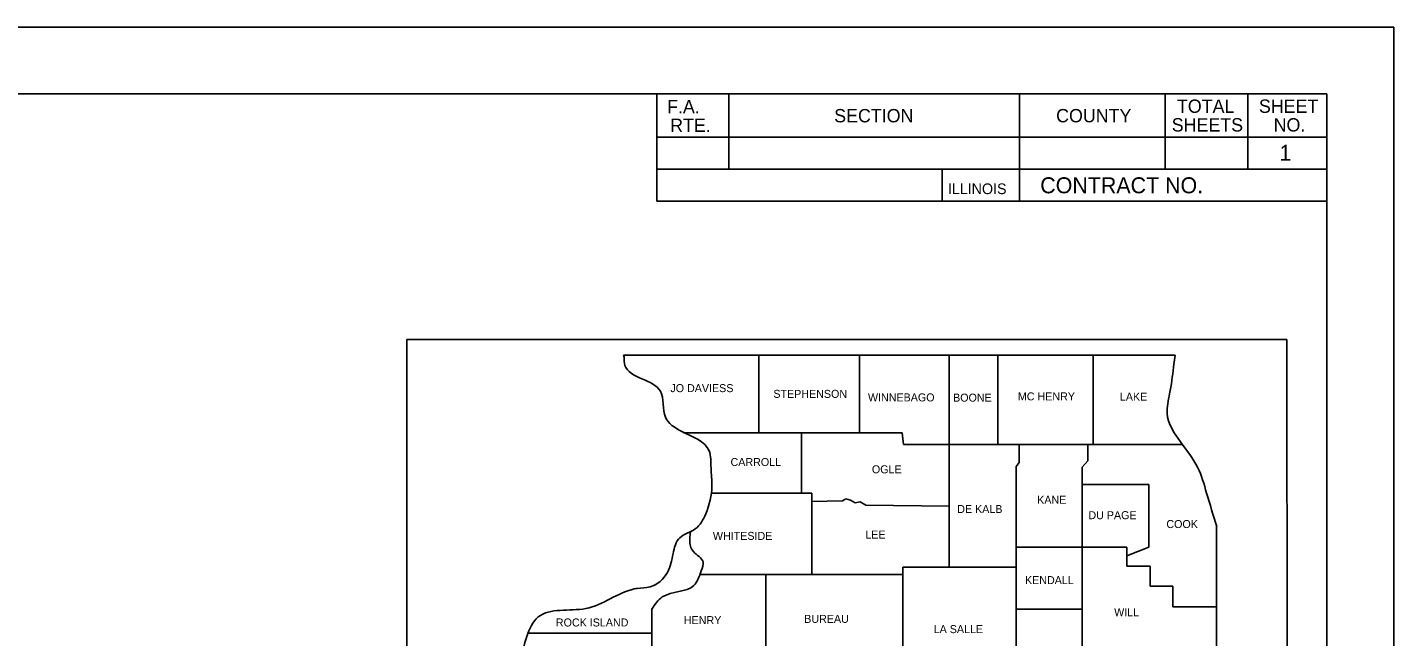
# Model space of a CAD drawing. Extents: x 1591937 to 1595337, y 1595703 to 1597396.
# Drawn here: x 1593125 to 1593637, y 1596575 to 1596803 of the extents above; entities that cross this region are included whole.
import ezdxf

# ---------------------------------------------------------------- set-up
doc = ezdxf.new("R2010")
doc.units = 0
doc.layers.add('Sheets_General Details', color=7, linetype='Continuous')
doc.layers.add('Sheets_Printer Plotting Border', color=7, linetype='Continuous')

msp = doc.modelspace()

# ---------------------------------------------------------------- linework, layer by layer
at = {"layer": 'Sheets_General Details'}
for p, q in [((1593637.34, 1596803.2), (1593637.34, 1595703.2)), ((1592047.34, 1596778.2), (1593612.34, 1596778.2)), ((1593361.05, 1596778.2), (1593361.05, 1596737.95)), ((1593388.06, 1596778.2), (1593388.06, 1596749.95)), ((1593497.06, 1596778.2), (1593497.06, 1596737.95)), ((1593551.66, 1596778.2), (1593551.66, 1596749.95)), ((1593582.7, 1596778.2), (1593582.7, 1596749.95)), ((1593612.34, 1596778.2), (1593612.34, 1595728.2)), ((1593361.05, 1596761.95), (1593612.34, 1596761.95)), ((1593361.05, 1596749.95), (1593612.34, 1596749.95)), ((1593468.06, 1596749.95), (1593468.06, 1596737.95)), ((1593497.06, 1596747.69), (1593497.06, 1596737.95)), ((1593361.05, 1596737.95), (1593612.34, 1596737.95)), ((1593267.34, 1596686.15), (1593597.34, 1596686.15)), ((1593267.34, 1596686.15), (1593267.34, 1596159.85)), ((1593597.34, 1596686.15), (1593597.43, 1596159.85)), ((1593348.8, 1596679.43), (1593348.52, 1596680.25)), ((1593348.52, 1596680.25), (1593555.45, 1596680.25)), ((1593399.34, 1596651.12), (1593399.34, 1596680.25)), ((1593437.05, 1596651.12), (1593437.05, 1596680.25)), ((1593470.62, 1596600.52), (1593470.62, 1596680.25)), ((1593488.98, 1596646.76), (1593488.98, 1596680.25)), ((1593524.7, 1596646.76), (1593524.7, 1596680.25)), ((1593554.81, 1596675.87), (1593555.45, 1596680.25)), ((1593371.01, 1596651.12), (1593453.1, 1596651.12)), ((1593415.34, 1596651.12), (1593415.34, 1596628.49)), ((1593453.59, 1596646.76), (1593453.1, 1596651.12)), ((1593453.59, 1596646.76), (1593557.95, 1596646.76)), ((1593496.95, 1596646.76), (1593496.95, 1596639.97)), ((1593522.61, 1596646.76), (1593522.62, 1596640.58)), ((1593496.95, 1596639.97), (1593495.79, 1596638.49)), ((1593496.95, 1596639.96), (1593496.95, 1596639.97)), ((1593522.62, 1596640.58), (1593520.53, 1596638.19)), ((1593495.79, 1596638.49), (1593495.79, 1596553.72)), ((1593520.53, 1596638.19), (1593520.53, 1596553.72)), ((1593520.8, 1596631.7), (1593545.53, 1596631.7)), ((1593545.53, 1596631.7), (1593545.53, 1596608.18)), ((1593381.53, 1596628.49), (1593419.24, 1596628.49)), ((1593419.24, 1596628.49), (1593419.24, 1596597.91)), ((1593430.73, 1596625.62), (1593419.24, 1596625.37)), ((1593431.88, 1596626.33), (1593430.73, 1596625.62)), ((1593433.64, 1596625.78), (1593431.88, 1596626.33)), ((1593435.4, 1596624.86), (1593433.64, 1596625.78)), ((1593437.32, 1596625.22), (1593435.4, 1596624.86)), ((1593439.41, 1596623.9), (1593437.32, 1596625.22)), ((1593470.62, 1596623.6), (1593439.41, 1596623.9)), ((1593570.96, 1596616.52), (1593570.96, 1596399.52)), ((1593495.79, 1596608.14), (1593537.29, 1596608.14)), ((1593545.53, 1596608.18), (1593537.29, 1596604.91)), ((1593537.29, 1596608.14), (1593537.29, 1596601.06)), ((1593453.31, 1596600.75), (1593495.91, 1596600.75)), ((1593453.31, 1596600.75), (1593453.31, 1596553.98)), ((1593537.29, 1596601.06), (1593545.98, 1596601.06)), ((1593545.98, 1596601.06), (1593545.98, 1596593.55)), ((1593377.03, 1596597.91), (1593453.31, 1596597.91)), ((1593401.98, 1596597.91), (1593401.98, 1596565.32)), ((1593545.98, 1596593.55), (1593554.55, 1596593.55)), ((1593554.55, 1596593.55), (1593554.55, 1596585.75)), ((1593359.23, 1596584.99), (1593359.23, 1596474.83)), ((1593495.79, 1596584.99), (1593520.53, 1596584.99)), ((1593554.55, 1596585.75), (1593571.01, 1596585.75)), ((1593312.91, 1596575.93), (1593359.23, 1596575.93))]:
    msp.add_line(p, q, dxfattribs=at)
msp.add_lwpolyline([(1591937.34, 1596803.2), (1593637.34, 1596803.2), (1593637.34, 1595703.2), (1591937.34, 1595703.2)], close=True, dxfattribs=at)
for points in [[(1593348.78, 1596679.54), (1593349.11, 1596676.4), (1593362.41, 1596666.72), (1593364.29, 1596656.94), (1593370.39, 1596651.62), (1593380.66, 1596644.37), (1593381.38, 1596637.84), (1593381.71, 1596631.1), (1593379.39, 1596620.67), (1593375.49, 1596615.04), (1593369.67, 1596611.74), (1593367.14, 1596605.76), (1593365.06, 1596598.72), (1593358.52, 1596593.3), (1593353.73, 1596592.74), (1593352.58, 1596592.53), (1593334.44, 1596585.19), (1593316.58, 1596582), (1593312.29, 1596574.7), (1593311.57, 1596565.58), (1593314.33, 1596561.37), (1593318.78, 1596559.2), (1593321.58, 1596551.09), (1593322.13, 1596546.53), (1593319.33, 1596539.94), (1593312.68, 1596533), (1593306.36, 1596516.63), (1593287.89, 1596508.68), (1593289.32, 1596500.52), (1593285.69, 1596491.9), (1593284.65, 1596490.8), (1593280.31, 1596482.89), (1593278.99, 1596474.98), (1593278.88, 1596467.08), (1593282.17, 1596456.28), (1593282.4, 1596450.71), (1593287.62, 1596439.67), (1593289.6, 1596431.86), (1593298.66, 1596423.14), (1593307.79, 1596416.15), (1593312.46, 1596408.4), (1593324.16, 1596402.83), (1593328.88, 1596397.71), (1593333.51, 1596390.11), (1593335.54, 1596380.93), (1593335.65, 1596379.42), (1593337.3, 1596362.9), (1593339.11, 1596361.07), (1593343.13, 1596360.82), (1593351.98, 1596367.2), (1593355.6, 1596366.95), (1593373.8, 1596359.71), (1593375.33, 1596355.09), (1593371.44, 1596342.38), (1593370.55, 1596334.67), (1593366.04, 1596325.76), (1593359.17, 1596309.23), (1593360.66, 1596297.03), (1593366.49, 1596292.05), (1593373.13, 1596284.36), (1593383.3, 1596280.66), (1593384.4, 1596280.36), (1593386.76, 1596279.3), (1593389.62, 1596271.49), (1593395.61, 1596271.49), (1593400.28, 1596270.53), (1593408.52, 1596265.15), (1593411.16, 1596260.75), (1593421.05, 1596252.79), (1593422.48, 1596245.9), (1593423.14, 1596238.5), (1593427.76, 1596234.25), (1593428.42, 1596229.33), (1593431.39, 1596223.91), (1593424.46, 1596221.33), (1593423.36, 1596218.74), (1593424.78, 1596216.72), (1593425.95, 1596216.11), (1593426.94, 1596211.54), (1593433.64, 1596200.1), (1593438.59, 1596194.82), (1593440.02, 1596195.68), (1593438.81, 1596200.25), (1593443.31, 1596196.65), (1593449.41, 1596193.46), (1593448.7, 1596198.01), (1593452.99, 1596204.2), (1593455.08, 1596207.75), (1593462.49, 1596212.66), (1593469.58, 1596211.65), (1593470.96, 1596210.99), (1593488.43, 1596203.64), (1593500.64, 1596198.47), (1593504.2, 1596199.89), (1593505.58, 1596202.42), (1593506.07, 1596208.4), (1593501.83, 1596217.47)], [(1593571.03, 1596615.94), (1593567.19, 1596628.51), (1593563.84, 1596638.14), (1593557.4, 1596647.66), (1593552.4, 1596658.35), (1593553.34, 1596665.71), (1593554.8, 1596675.77)], [(1593373.64, 1596613.99), (1593374.78, 1596606.52), (1593378.4, 1596602.67), (1593377.75, 1596599.33), (1593374.95, 1596593.81), (1593363.13, 1596589.5), (1593359.23, 1596584.99)]]:
    msp.add_spline(points, degree=3, dxfattribs=at)
at = {"layer": 'Sheets_Printer Plotting Border'}
msp.add_lwpolyline([(1591937.34, 1595703.2), (1593637.34, 1595703.2), (1593637.34, 1596803.2), (1591937.34, 1596803.2)], close=True, dxfattribs=at)

# ---------------------------------------------------------------- texts
at = {"layer": 'Sheets_General Details'}
for s, height, p in [('F.A.  ', 5, (1593364.91, 1596770.95)), ('SECTION', 4.999, (1593427.56, 1596767.56)), ('COUNTY', 4.999, (1593510.78, 1596767.56)), ('TOTAL', 4.999, (1593556.08, 1596771.12)), ('SHEET', 4.999, (1593586.82, 1596771.12)), ('RTE.', 5, (1593366.07, 1596763.95)), ('SHEETS', 4.999, (1593554.12, 1596764.12)), ('NO.', 4.999, (1593592.33, 1596764.12)), ('1', 6, (1593594.51, 1596753.12)), ('CONTRACT NO.      ', 6, (1593504.83, 1596740.94)), ('ILLINOIS', 4, (1593470.19, 1596740.63)), ('JO DAVIESS', 3, (1593366.15, 1596666.35)), ('STEPHENSON', 3, (1593404.76, 1596664.2)), ('WINNEBAGO', 3, (1593440.23, 1596662.87)), ('BOONE', 3, (1593472.15, 1596662.78)), ('MC HENRY', 3, (1593496.45, 1596663.25)), ('LAKE', 3, (1593534.68, 1596663.13)), ('CARROLL', 3, (1593388.71, 1596638.63)), ('OGLE', 3, (1593441.71, 1596635.9)), ('DE KALB', 3, (1593473.71, 1596621)), ('KANE', 3, (1593503.69, 1596624.45)), ('DU PAGE', 3, (1593522.88, 1596618.69)), ('WHITESIDE', 3, (1593382.09, 1596610.92)), ('LEE', 3, (1593439.23, 1596611.43)), ('COOK', 3, (1593552.12, 1596615.36)), ('KENDALL', 3, (1593499.11, 1596594.33)), ('WILL', 3, (1593532.54, 1596582.3)), ('ROCK ISLAND', 3, (1593323.22, 1596578.44)), ('HENRY', 3, (1593371.21, 1596579.31)), ('BUREAU', 3, (1593416.33, 1596579.8)), ('LA SALLE', 3, (1593464.88, 1596575.95))]:
    msp.add_text(s, height=height, dxfattribs=at).set_placement(p)

doc.saveas('drawing.dxf')
